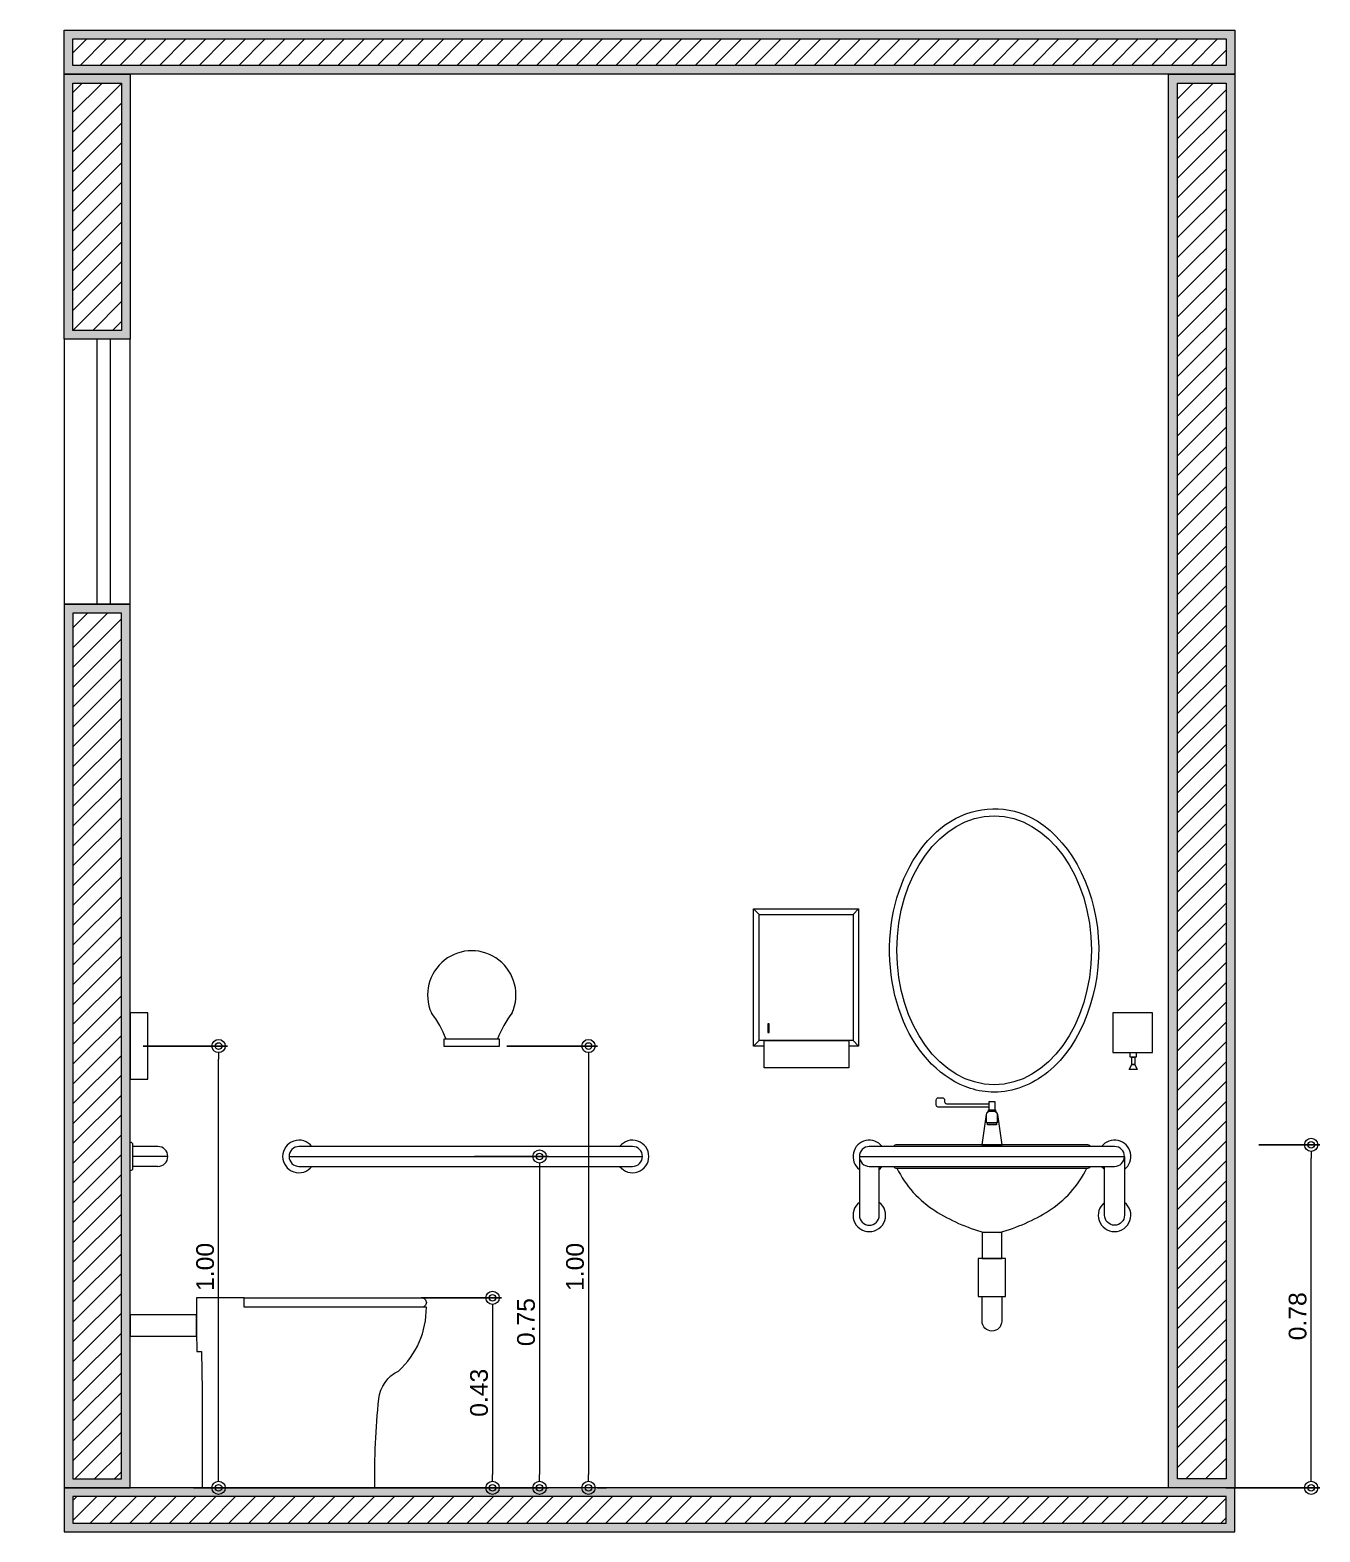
# Model space of a CAD drawing. Header units: millimetres. Extents: x 1.56 to 7.2, y 3.69 to 7.69.
# Drawn here: x 4.282 to 7.201, y 4.263 to 7.663 of the extents above; entities that cross this region are included whole.
import ezdxf

# ---------------------------------------------------------------- set-up
doc = ezdxf.new("R2010")
doc.units = ezdxf.units.MM
doc.header["$LTSCALE"] = 0.02
doc.header["$PDMODE"] = 34
doc.header["$PDSIZE"] = -3
doc.layers.add('contorno parede', color=7, linetype='Continuous', lineweight=13)
doc.layers.add('correções-01-06', color=250, linetype='Continuous', lineweight=0)
doc.styles.get("Standard").update_dxf_attribs({"font": 'ARIAL.TTF'})
doc.dimstyles.new('Copy of ISO-25', dxfattribs={"dimtxt": 0.04, "dimasz": 0.03, "dimexe": 0.02, "dimexo": 0.2, "dimgap": 0.01, "dimtad": 1, "dimzin": 1, "dimdsep": 46, "dimtxsty": 'Standard', "dimblk": 'ORIGIN2', "dimcen": 0.03, "dimadec": 0, "dimazin": 0, "dimtfac": 1, "dimtmove": 0, "dimatfit": 3, "dimldrblk": 'ORIGIN2', "dimfxl": 1, "dimlwd": 5, "dimarcsym": 0})

# ---------------------------------------------------------------- blocks, each defined once
blk = doc.blocks.new('_Origin2')
at = {"layer": 'contorno parede', "color": 0, "lineweight": -2}
blk.add_line((-0.5, 0), (-1, 0), dxfattribs=at)
for radius in [0.5, 0.25]:
    blk.add_circle((0, 0), radius, dxfattribs=at)
blk = doc.blocks.new('*D25')
at = {"layer": 'correções-01-06', "color": 0, "lineweight": -2}
for p, q in [((4.538, 5.3626), (4.7284, 5.3626)), ((4.668, 4.3626), (4.7284, 4.3626))]:
    blk.add_line(p, q, dxfattribs=at)
at = {"layer": 'correções-01-06', "color": 0, "lineweight": 5}
blk.add_line((4.7084, 4.3926), (4.7084, 5.3326), dxfattribs=at)
at = {"layer": 'Defpoints', "color": 0}
for p in [(4.338, 5.3626), (4.7084, 5.3626), (4.468, 4.3626)]:
    blk.add_point(p, dxfattribs=at)
at = {"layer": 'correções-01-06', "color": 0, "lineweight": 5, "xscale": 0.03, "yscale": 0.03, "zscale": 0.03}
for p, rotation in [((4.7084, 5.3626), 90), ((4.7084, 4.3626), 270)]:
    blk.add_blockref('_Origin2', p, dxfattribs=dict(at, rotation=rotation))
at = {"layer": 'correções-01-06', "color": 0, "lineweight": 20, "insert": (4.678, 4.8626), "char_height": 0.04, "attachment_point": 5, "rotation": 90}
blk.add_mtext('1.00', dxfattribs=at)
blk = doc.blocks.new('*D24')
at = {"layer": 'correções-01-06', "color": 0, "lineweight": -2}
for p, q in [((5.3605, 5.3626), (5.5656, 5.3626)), ((5.5862, 4.3626), (5.5656, 4.3626))]:
    blk.add_line(p, q, dxfattribs=at)
at = {"layer": 'correções-01-06', "color": 0, "lineweight": 5}
blk.add_line((5.5456, 5.3326), (5.5456, 4.3926), dxfattribs=at)
at = {"layer": 'Defpoints', "color": 0}
for p in [(5.1605, 5.3626), (5.3862, 4.3626), (5.5456, 4.3626)]:
    blk.add_point(p, dxfattribs=at)
at = {"layer": 'correções-01-06', "color": 0, "lineweight": 5, "xscale": 0.03, "yscale": 0.03, "zscale": 0.03}
for p, rotation in [((5.5456, 5.3626), 90), ((5.5456, 4.3626), 270)]:
    blk.add_blockref('_Origin2', p, dxfattribs=dict(at, rotation=rotation))
at = {"layer": 'correções-01-06', "color": 0, "lineweight": 20, "insert": (5.5152, 4.8626), "char_height": 0.04, "attachment_point": 5, "rotation": 90}
blk.add_mtext('1.00', dxfattribs=at)
blk = doc.blocks.new('*D21')
at = {"layer": 'correções-01-06', "color": 0, "lineweight": -2}
for p, q in [((5.2876, 5.1126), (5.4548, 5.1126)), ((4.6518, 4.3626), (5.4548, 4.3626))]:
    blk.add_line(p, q, dxfattribs=at)
at = {"layer": 'correções-01-06', "color": 0, "lineweight": 5}
blk.add_line((5.4348, 5.0826), (5.4348, 4.3926), dxfattribs=at)
at = {"layer": 'Defpoints', "color": 0}
for p in [(5.0876, 5.1126), (4.4518, 4.3626), (5.4348, 4.3626)]:
    blk.add_point(p, dxfattribs=at)
at = {"layer": 'correções-01-06', "color": 0, "lineweight": 5, "xscale": 0.03, "yscale": 0.03, "zscale": 0.03}
for p, rotation in [((5.4348, 5.1126), 90), ((5.4348, 4.3626), 270)]:
    blk.add_blockref('_Origin2', p, dxfattribs=dict(at, rotation=rotation))
at = {"layer": 'correções-01-06', "color": 0, "lineweight": 20, "insert": (5.4043, 4.7376), "char_height": 0.04, "attachment_point": 5, "rotation": 90}
blk.add_mtext('0.75', dxfattribs=at)
blk = doc.blocks.new('*D20')
at = {"layer": 'correções-01-06', "color": 0, "lineweight": -2}
for p, q in [((5.1671, 4.7926), (5.3484, 4.7926)), ((5.3677, 4.3626), (5.3484, 4.3626))]:
    blk.add_line(p, q, dxfattribs=at)
at = {"layer": 'correções-01-06', "color": 0, "lineweight": 5}
blk.add_line((5.3284, 4.7626), (5.3284, 4.3926), dxfattribs=at)
at = {"layer": 'Defpoints', "color": 0}
for p in [(4.9671, 4.7926), (5.1677, 4.3626), (5.3284, 4.3626)]:
    blk.add_point(p, dxfattribs=at)
at = {"layer": 'correções-01-06', "color": 0, "lineweight": 5, "xscale": 0.03, "yscale": 0.03, "zscale": 0.03}
for p, rotation in [((5.3284, 4.7926), 90), ((5.3284, 4.3626), 270)]:
    blk.add_blockref('_Origin2', p, dxfattribs=dict(at, rotation=rotation))
at = {"layer": 'correções-01-06', "color": 0, "lineweight": 20, "insert": (5.2979, 4.5776), "char_height": 0.04, "attachment_point": 5, "rotation": 90}
blk.add_mtext('0.43', dxfattribs=at)
blk = doc.blocks.new('*D8')
at = {"layer": 'correções-01-06', "color": 0, "lineweight": -2}
for p, q in [((7.0622, 5.1389), (7.2009, 5.1389)), ((6.9877, 4.3626), (7.2009, 4.3626))]:
    blk.add_line(p, q, dxfattribs=at)
at = {"layer": 'correções-01-06', "color": 0, "lineweight": 5}
blk.add_line((7.1809, 4.3926), (7.1809, 5.1089), dxfattribs=at)
at = {"layer": 'Defpoints', "color": 0}
for p in [(6.8622, 5.1389), (7.1809, 5.1389), (6.7877, 4.3626)]:
    blk.add_point(p, dxfattribs=at)
at = {"layer": 'correções-01-06', "color": 0, "lineweight": 5, "xscale": 0.03, "yscale": 0.03, "zscale": 0.03}
for p, rotation in [((7.1809, 5.1389), 90), ((7.1809, 4.3626), 270)]:
    blk.add_blockref('_Origin2', p, dxfattribs=dict(at, rotation=rotation))
at = {"layer": 'correções-01-06', "color": 0, "lineweight": 20, "insert": (7.1505, 4.7508), "char_height": 0.04, "attachment_point": 5, "rotation": 90}
blk.add_mtext('0.78', dxfattribs=at)

msp = doc.modelspace()

# ---------------------------------------------------------------- hatches: boundary and pattern name
at = {"layer": 'correções-01-06', "lineweight": 20}
h = msp.add_hatch(color=256, dxfattribs=at)
h.paths.add_polyline_path([(4.5085, 7.5626), (4.3585, 7.5626), (4.3585, 6.9626), (4.5085, 6.9626)])
h.paths.add_polyline_path([(4.4885, 7.5426), (4.4885, 6.9826), (4.3785, 6.9826), (4.3785, 7.5426)], flags=16)
h.paths.add_polyline_path([(7.0085, 7.6626), (4.3585, 7.6626), (4.3585, 7.5626), (4.5085, 7.5626), (7.0085, 7.5626)])
h.paths.add_polyline_path([(6.9885, 7.6426), (6.9885, 7.5826), (4.3785, 7.5826), (4.3785, 7.6426)], flags=16)
h.paths.add_polyline_path([(7.0085, 4.3626), (6.8585, 4.3626), (4.3585, 4.3626), (4.3585, 4.2626), (7.0085, 4.2626)])
h.paths.add_polyline_path([(6.9885, 4.2826), (4.3785, 4.2826), (4.3785, 4.3426), (6.9885, 4.3426)], flags=16)
h.paths.add_polyline_path([(7.0085, 7.5626), (6.8585, 7.5626), (6.8585, 4.3626), (7.0085, 4.3626)])
h.paths.add_polyline_path([(6.9885, 4.3826), (6.8785, 4.3826), (6.8785, 7.5426), (6.9885, 7.5426)], flags=16)
h.paths.add_polyline_path([(4.5085, 6.3626), (4.3585, 6.3626), (4.3585, 4.3626), (4.5085, 4.3626)])
h.paths.add_polyline_path([(4.4885, 4.3826), (4.3785, 4.3826), (4.3785, 6.3426), (4.4885, 6.3426)], flags=16)
h = msp.add_hatch(dxfattribs=at)
h.set_pattern_fill('ANSI31', color=256, scale=0.01, style=0)
h.set_pattern_definition([(45, (33.338165, -28.491035), (-0.02245064, 0.02245064), [])])
h.paths.add_polyline_path([(3.4995, 7.2821), (3.5999, 7.2821), (3.5999, 7.3921), (3.2494, 7.3921), (3.2494, 7.2821), (3.3939, 7.2821), (3.3939, 4.8921), (2.9409, 4.8921), (2.9409, 4.7821), (3.5999, 4.7821), (3.5999, 4.8921), (3.4995, 4.8921), (3.4995, 5.9321), (3.5999, 5.9321), (3.5999, 6.0421), (3.4995, 6.0421)])
h.paths.add_polyline_path([(1.8539, 7.2821), (1.9886, 7.2821), (1.9886, 7.3921), (1.7439, 7.3921), (1.7439, 4.7821), (1.9009, 4.7821), (1.9009, 4.8921), (1.8539, 4.8921)])
h.paths.add_polyline_path([(4.4885, 6.3426), (4.3785, 6.3426), (4.3785, 4.3826), (4.4885, 4.3826)])
h.paths.add_polyline_path([(4.4885, 7.5426), (4.3785, 7.5426), (4.3785, 6.9826), (4.4885, 6.9826)])
h.paths.add_polyline_path([(6.9885, 7.6426), (4.3785, 7.6426), (4.3785, 7.5826), (6.9885, 7.5826)])
h.paths.add_polyline_path([(6.9885, 7.5426), (6.8785, 7.5426), (6.8785, 4.3826), (6.9885, 4.3826)])
h.paths.add_polyline_path([(6.9885, 4.3426), (4.3785, 4.3426), (4.3785, 4.2826), (6.9885, 4.2826)])

# ---------------------------------------------------------------- linework, layer by layer
for p, q in [((4.4335, 6.3626), (4.4335, 6.9626)), ((4.4635, 6.3626), (4.4635, 6.9626)), ((5.919, 5.6733), (5.9316, 5.6607)), ((6.1568, 5.6733), (6.1442, 5.6607)), ((5.919, 5.3626), (5.9316, 5.3752)), ((6.1568, 5.3626), (6.1442, 5.3752)), ((4.571, 5.1351), (4.5135, 5.1351)), ((4.5935, 5.1126), (4.5135, 5.1126)), ((4.8677, 5.1126), (5.6677, 5.1126)), ((6.1585, 5.1126), (6.7585, 5.1126)), ((4.571, 5.0901), (4.5135, 5.0901))]:
    msp.add_line(p, q, dxfattribs=at)
for points in [[(4.3585, 7.6626), (7.0085, 7.6626), (7.0085, 7.5626), (4.3585, 7.5626)], [(4.3785, 7.6426), (6.9885, 7.6426), (6.9885, 7.5826), (4.3785, 7.5826)], [(4.3585, 7.5626), (4.5085, 7.5626), (4.5085, 6.9626), (4.3585, 6.9626)], [(6.8585, 7.5626), (7.0085, 7.5626), (7.0085, 4.3626), (6.8585, 4.3626)], [(4.3785, 7.5426), (4.4885, 7.5426), (4.4885, 6.9826), (4.3785, 6.9826)], [(6.8785, 7.5426), (6.9885, 7.5426), (6.9885, 4.3826), (6.8785, 4.3826)], [(4.3585, 6.3626), (4.5085, 6.3626), (4.5085, 6.9626), (4.3585, 6.9626)], [(4.5085, 6.3626), (4.3585, 6.3626), (4.3585, 4.3626), (4.5085, 4.3626)], [(4.4885, 6.3426), (4.3785, 6.3426), (4.3785, 4.3826), (4.4885, 4.3826)], [(5.9316, 5.6607), (6.1442, 5.6607), (6.1442, 5.3752), (5.9316, 5.3752)], [(4.5085, 5.4376), (4.5085, 5.2876), (4.5485, 5.2876), (4.5485, 5.4376)], [(5.9512, 5.3929), (5.9545, 5.3929), (5.9545, 5.4125), (5.9512, 5.4125)], [(6.732, 5.3476), (6.822, 5.3476), (6.822, 5.4376), (6.732, 5.4376)], [(5.2182, 5.3626), (5.3444, 5.3626), (5.3444, 5.3783), (5.2182, 5.3783)], [(5.9431, 5.3752), (6.1345, 5.3752), (6.1345, 5.3135), (5.9431, 5.3135)], [(6.7715, 5.3476), (6.7851, 5.3476), (6.7851, 5.3372), (6.7715, 5.3372)], [(6.7749, 5.3207), (6.7817, 5.3207), (6.7872, 5.3095), (6.7694, 5.3095)], [(6.7749, 5.3372), (6.7817, 5.3372), (6.7817, 5.3207), (6.7749, 5.3207)], [(6.4515, 5.2185), (6.4655, 5.2185), (6.4655, 5.2362), (6.4515, 5.2362)], [(6.4508, 5.2185), (6.4663, 5.2185), (6.4663, 5.215), (6.4508, 5.215)], [(6.4482, 5.1888), (6.4688, 5.1888), (6.4688, 5.1843), (6.4482, 5.1843)], [(6.4362, 4.8814), (6.4807, 4.8814), (6.4807, 4.9406), (6.4362, 4.9406)], [(6.4276, 4.8814), (6.4276, 4.7955), (6.4894, 4.7955), (6.4894, 4.8814)], [(4.6585, 4.7543), (4.5085, 4.7543), (4.5085, 4.7055), (4.6585, 4.7055)], [(4.3585, 4.2626), (7.0085, 4.2626), (7.0085, 4.3626), (4.3585, 4.3626)], [(4.3785, 4.2826), (6.9885, 4.2826), (6.9885, 4.3426), (4.3785, 4.3426)]]:
    msp.add_lwpolyline(points, close=True, dxfattribs=at)
msp.add_lwpolyline([(5.9431, 5.3626), (5.919, 5.3626), (5.919, 5.6733), (6.1568, 5.6733), (6.1568, 5.3626), (6.1345, 5.3626)], dxfattribs=at)
for points in [[(6.4515, 5.2243), (6.3372, 5.2243, -0.414214), (6.3325, 5.2289), (6.3325, 5.2407, -0.414214), (6.3372, 5.2454), (6.3466, 5.2454, -0.414214), (6.3512, 5.2407), (6.3512, 5.2367, 0.414214), (6.3559, 5.232), (6.4515, 5.232)], [(6.4359, 5.1389), (6.4814, 5.1389), (6.4717, 5.2076, 0.373873), (6.4631, 5.215), (6.4538, 5.215, 0.375127), (6.4453, 5.2075)], [(6.455, 5.215), (6.462, 5.215, -0.414214), (6.4707, 5.2064), (6.4707, 5.1888), (6.4463, 5.1888), (6.4463, 5.2064, -0.414214)], [(4.5085, 5.0801), (4.5085, 5.0801), (4.5085, 5.1451), (4.5085, 5.1451, -0.414214), (4.5135, 5.1401), (4.5135, 5.0851, -0.414214)], [(4.8902, 5.0901), (5.6452, 5.0901, 0.414214), (5.6677, 5.1126), (5.6677, 5.1126, 0.414214), (5.6452, 5.1351), (4.8902, 5.1351, 0.414214), (4.8677, 5.1126), (4.8677, 5.1126, 0.414214)], [(6.181, 5.0901), (6.736, 5.0901, 0.414214), (6.7585, 5.1126), (6.7585, 5.1126, 0.414214), (6.736, 5.1351), (6.181, 5.1351, 0.414214), (6.1585, 5.1126), (6.1585, 5.1126, 0.414214)], [(6.4362, 4.7955), (6.4807, 4.7955), (6.4807, 4.7396, -0.414214), (6.4585, 4.7174), (6.4585, 4.7174, -0.414214), (6.4362, 4.7396)], [(4.6585, 4.7926), (4.6585, 4.7161), (4.6592, 4.6712), (4.6694, 4.6712), (4.671, 4.583), (4.671, 4.3626), (4.671, 4.3626, 0.010597), (4.671, 4.3626), (4.671, 4.3626, 0.010597), (4.671, 4.3626), (5.0619, 4.3626, -0.030145), (5.071, 4.5638, -0.260987), (5.1154, 4.6268, 0.214305), (5.1785, 4.7711), (4.7665, 4.7711), (4.7665, 4.7926)], [(4.7665, 4.7926), (5.1677, 4.7926, -0.414214), (5.1785, 4.7818), (5.1785, 4.7818, -0.414214), (5.1677, 4.7711), (4.7665, 4.7711)]]:
    msp.add_lwpolyline(points, format="xyb", close=True, dxfattribs=at)
for points in [[(6.6814, 5.1351, 0.231773), (6.6735, 5.1389), (6.2435, 5.1389, 0.231773), (6.2356, 5.1351, 0.231773)], [(6.1585, 5.1126), (6.1585, 4.9795, 0.414214), (6.181, 4.957), (6.181, 4.957, 0.414214), (6.2035, 4.9795), (6.2035, 5.0901)], [(6.7585, 5.1126), (6.7585, 4.9795, -0.414214), (6.736, 4.957), (6.736, 4.957, -0.414214), (6.7135, 4.9795), (6.7135, 5.0901)], [(6.2356, 5.0901, 0.231773), (6.2435, 5.0862), (6.6735, 5.0862, 0.231773), (6.6814, 5.0901)]]:
    msp.add_lwpolyline(points, format="xyb", dxfattribs=at)
for centre, radius, start, end in [((5.2813, 5.4783), 0.1, 336.0563, 203.9437), ((5.0165, 5.3022), 0.2201, 20.2316, 38.0058), ((5.5461, 5.3022), 0.2201, 141.9942, 159.7684), ((4.571, 5.1126), 0.0225, 270, 90), ((4.8902, 5.1126), 0.0369, 37.5675, 322.4325), ((5.6452, 5.1126), 0.0369, 217.5675, 142.4325), ((6.181, 5.1126), 0.0369, 37.5675, 232.4325), ((6.736, 5.1126), 0.0369, 307.5675, 142.4325), ((6.181, 5.1126), 0.0369, 307.5675, 322.4325), ((6.736, 5.1126), 0.0369, 217.5675, 232.4325), ((6.181, 4.9795), 0.0369, 127.5675, 52.4325), ((6.736, 4.9795), 0.0369, 127.5675, 52.4325), ((6.5486, 5.334), 0.4079, 237.4443, 254.6913), ((6.3684, 5.334), 0.4079, 285.3087, 302.5557)]:
    msp.add_arc(centre, radius, start, end, dxfattribs=at)
msp.add_ellipse((6.4635, 5.5793), major_axis=(0, -0.3043), ratio=0.723054, dxfattribs=at)
for start_param, end_param in [(2.812909, 3.367758), (4.486224, 5.041072)]:
    msp.add_ellipse((6.4585, 5.1918), major_axis=(0.1694, 0.1694), ratio=1, start_param=start_param, end_param=end_param, dxfattribs=at)
msp.add_open_spline([(6.4635, 5.2583), (6.5064, 5.2583), (6.5491, 5.2745), (6.6625, 5.3663), (6.7073, 5.4896), (6.6912, 5.7278), (6.6305, 5.8385), (6.4836, 5.9111), (6.4114, 5.9046), (6.2962, 5.8233), (6.2533, 5.7505), (6.2185, 5.585), (6.2267, 5.493), (6.2904, 5.3435), (6.3458, 5.2866), (6.4274, 5.2611), (6.4455, 5.2583), (6.4635, 5.2583)], degree=3, knots=[0, 0, 0, 0, 0.529732, 0.529732, 1.66379, 1.66379, 2.797849, 2.797849, 3.61353, 3.61353, 4.429211, 4.429211, 5.244893, 5.244893, 6.060574, 6.060574, 6.283185, 6.283185, 6.283185, 6.283185], dxfattribs=at)

# ---------------------------------------------------------------- dimensions: what is measured, and where the dimension line sits
for base, p1, p2, picture, middle in [((4.7084, 5.3626), (4.468, 4.3626), (4.338, 5.3626), '*D25', (4.678, 4.8626)), ((5.5456, 4.3626), (5.1605, 5.3626), (5.3862, 4.3626), '*D24', (5.5152, 4.8626)), ((7.1809, 5.1389), (6.7877, 4.3626), (6.8622, 5.1389), '*D8', (7.1505, 4.7508)), ((5.4348, 4.3626), (5.0876, 5.1126), (4.4518, 4.3626), '*D21', (5.4043, 4.7376)), ((5.3284, 4.3626), (4.9671, 4.7926), (5.1677, 4.3626), '*D20', (5.2979, 4.5776))]:
    dim = msp.add_linear_dim(base=base, p1=p1, p2=p2, angle=90, dimstyle='Copy of ISO-25', dxfattribs=at)
    dim.commit()
    dim.dimension.update_dxf_attribs({"geometry": picture, "text_midpoint": middle})

doc.saveas('drawing.dxf')
